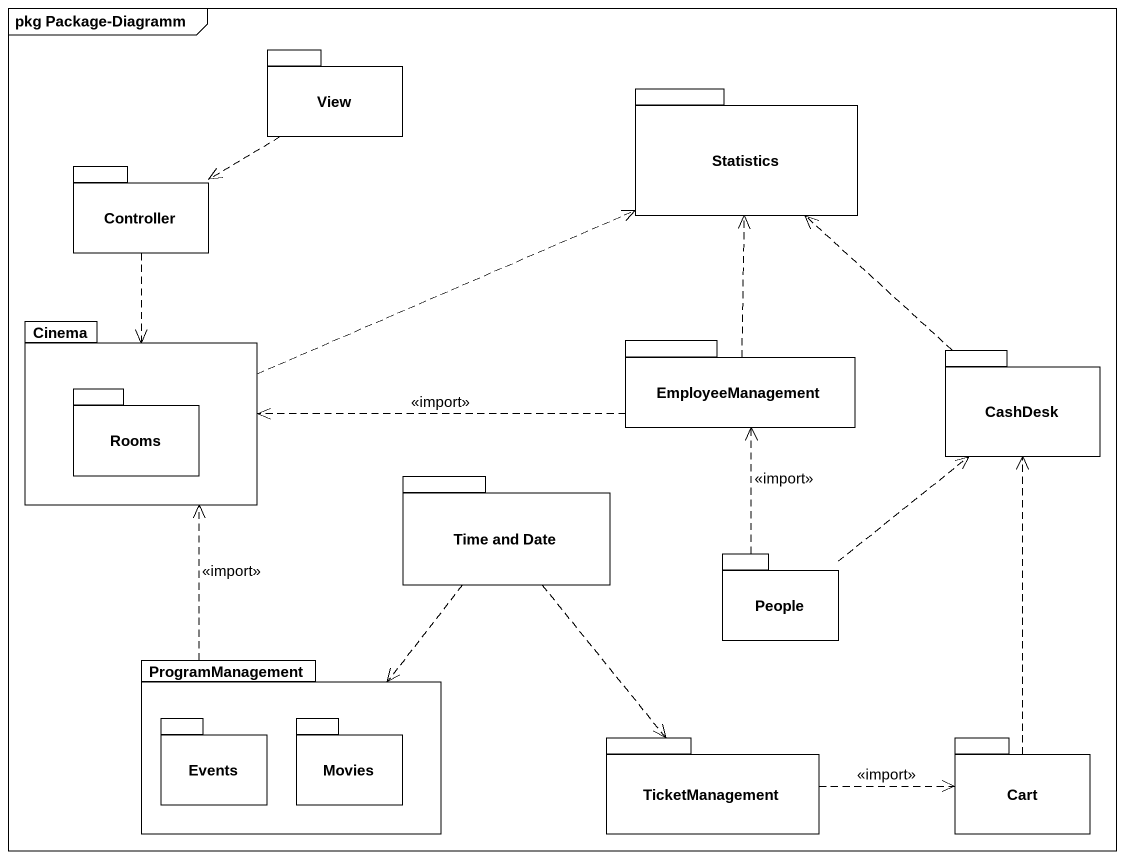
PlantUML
@startuml
mainframe pkg Package-Diagramm
package View {
}
package Statistics {
}
package Controller {
}
package Cinema {
  package Rooms {
  }
}
package EmployeeManagement {
}
package CashDesk {
}
package "Time and Date" as Time_and_Date {
}
package People {
}
package ProgramManagement {
  package Events {
  }
  package Movies {
  }
}
package TicketManagement {
}
package Cart {
}
View ..> Controller
Controller ..> Cinema
Cinema .right.> Statistics
EmployeeManagement .up.> Statistics
EmployeeManagement .left.> Cinema : <<import>>
CashDesk .up.> Statistics
Time_and_Date ..> ProgramManagement
Time_and_Date ..> TicketManagement
People .up.> EmployeeManagement : <<import>>
People .up.> CashDesk
ProgramManagement .up.> Cinema : <<import>>
TicketManagement .right.> Cart : <<import>>
Cart .up.> CashDesk
@enduml
